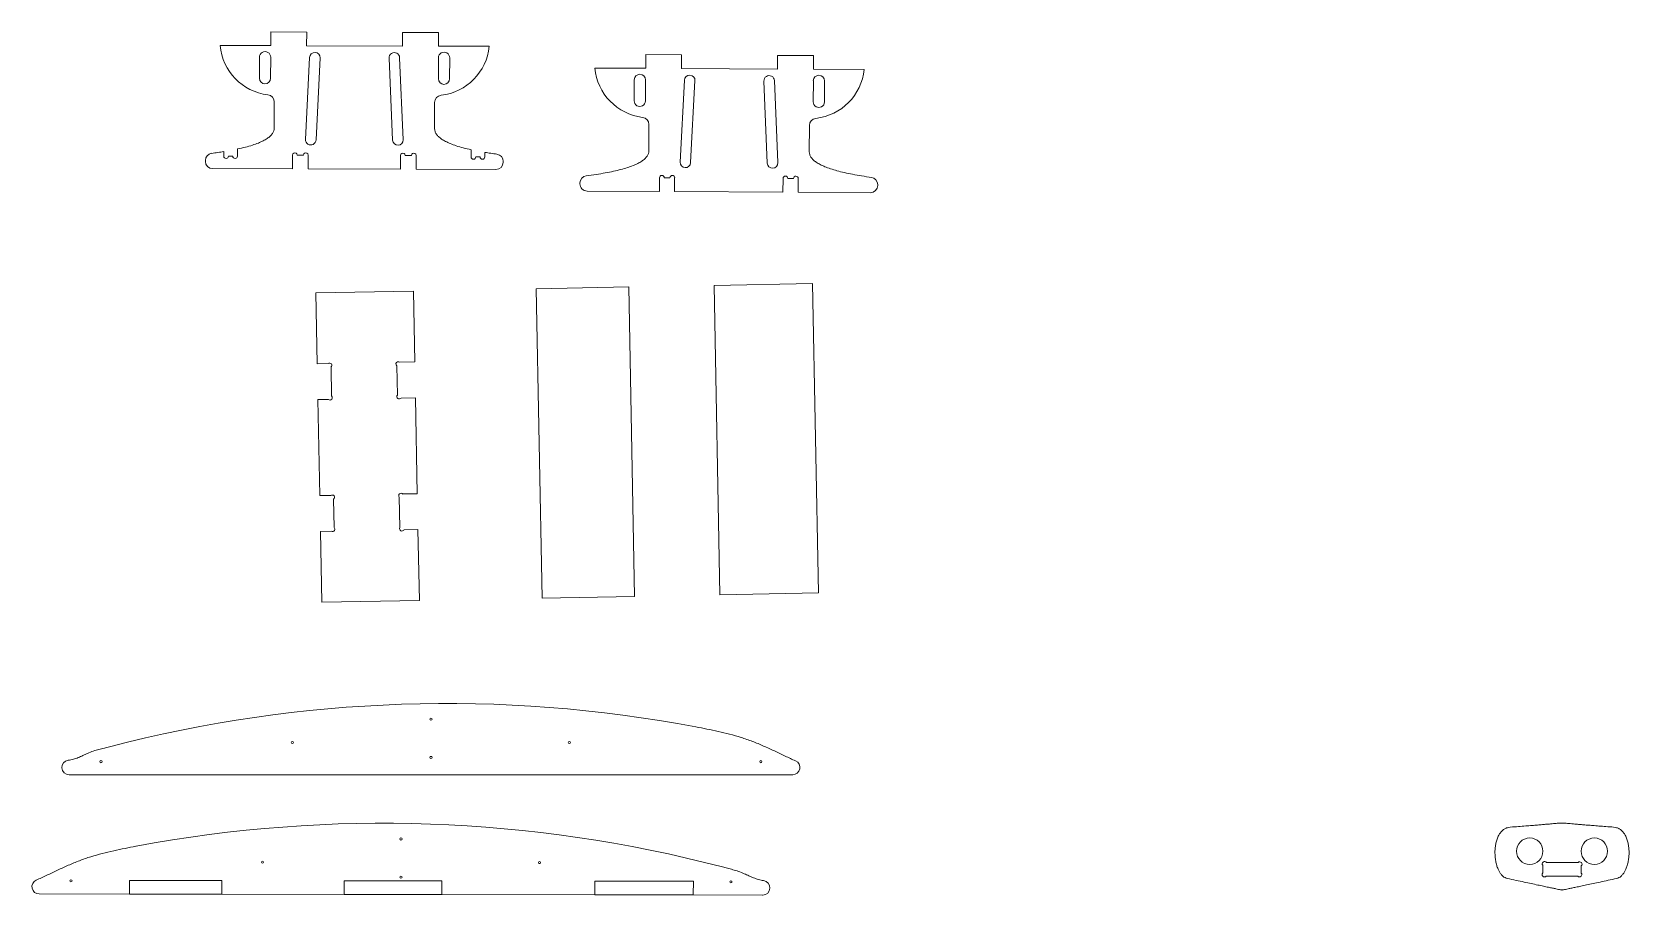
# Model space of a CAD drawing. Header units: millimetres. Extents: x -1917 to 2530, y -2036 to 2579.
# Drawn here: x 305 to 2514, y 1386 to 2579 of the extents above; entities that cross this region are included whole.
import ezdxf

# ---------------------------------------------------------------- set-up
doc = ezdxf.new("R2010")
doc.units = ezdxf.units.MM

msp = doc.modelspace()

# ---------------------------------------------------------------- linework, layer by layer
at = {"color": 7, "linetype": 'Continuous', "lineweight": 15}
for p, q in [((635.5, 2560.5), (635.6, 2579.5)), ((635.6, 2579.5), (685.1, 2579.3)), ((685.1, 2579.3), (685, 2560.3)), ((817.8, 2559.9), (817.8, 2578.9)), ((817.8, 2578.9), (867.4, 2578.8)), ((867.4, 2578.8), (867.3, 2559.8)), ((565.3, 2560.7), (635.5, 2560.5)), ((619.7, 2515.5), (619.8, 2544.5)), ((635.4, 2544.4), (635.3, 2515.5)), ((683.4, 2430.9), (689.1, 2544.3)), ((685, 2560.3), (817.8, 2559.9)), ((703.7, 2543.5), (698, 2430.2)), ((804, 2429.8), (799, 2543.2)), ((813.6, 2543.9), (818.6, 2430.5)), ((867.3, 2559.8), (937.5, 2559.6)), ((867.3, 2514.7), (867.3, 2543.7)), ((882.9, 2543.7), (882.8, 2514.7)), ((1154, 2548.2), (1153.9, 2529.2)), ((1203.5, 2547.9), (1154, 2548.2)), ((1203.4, 2528.9), (1203.5, 2547.9)), ((1336.2, 2547.1), (1336.1, 2528.1)), ((1385.8, 2546.9), (1336.2, 2547.1)), ((1385.7, 2527.9), (1385.8, 2546.9)), ((1083.7, 2529.6), (1153.9, 2529.2)), ((1203.4, 2528.9), (1336.1, 2528.1)), ((1385.7, 2527.9), (1455.8, 2527.5)), ((1138, 2484.2), (1138.1, 2513.2)), ((1153.7, 2513.1), (1153.5, 2484.2)), ((1201.4, 2399.5), (1207.4, 2512.8)), ((1222, 2512.1), (1216, 2398.7)), ((1322, 2398.1), (1317.3, 2511.5)), ((1331.9, 2512.1), (1336.6, 2398.7)), ((1385.5, 2482.8), (1385.7, 2511.8)), ((1401.2, 2511.7), (1401, 2482.7)), ((640.2, 2446.5), (640.3, 2482.7)), ((862, 2482), (861.9, 2445.8)), ((1158.2, 2415.2), (1158.4, 2451.4)), ((1380.2, 2450.1), (1380, 2413.9)), ((570.5, 2414), (570.4, 2407.7)), ((576.9, 2407.7), (582.9, 2407.7)), ((589.4, 2407.7), (589.5, 2417.6)), ((665.5, 2409.2), (665.5, 2390.2)), ((680.6, 2409.1), (672, 2409.2)), ((687, 2390.1), (687.1, 2409.1)), ((814.8, 2389.7), (814.8, 2408.7)), ((829.9, 2408.7), (821.3, 2408.7)), ((836.3, 2389.7), (836.4, 2408.7)), ((912.5, 2416.6), (912.4, 2406.7)), ((931.4, 2406.6), (931.5, 2412.9)), ((545, 2400.6), (545, 2401.7)), ((665.5, 2390.2), (555, 2390.5)), ((814.8, 2389.7), (687, 2390.1)), ((946.8, 2389.3), (836.3, 2389.7)), ((918.9, 2406.6), (924.9, 2406.6)), ((956.8, 2400.5), (956.8, 2399.3)), ((1062.9, 2369.5), (1062.9, 2370.7)), ((1172.9, 2377.9), (1172.8, 2358.9)), ((1187.4, 2377.8), (1179.4, 2377.8)), ((1193.8, 2358.8), (1193.9, 2377.8)), ((1343.7, 2357.9), (1343.9, 2376.9)), ((1358.4, 2376.8), (1350.4, 2376.9)), ((1364.8, 2357.8), (1364.9, 2376.8)), ((1474.7, 2368.3), (1474.7, 2367.2)), ((1172.8, 2358.9), (1072.9, 2359.5)), ((1343.7, 2357.9), (1193.8, 2358.8)), ((1464.7, 2357.2), (1364.8, 2357.8)), ((1248.5, 2229), (1384.6, 2231.6)), ((1384.6, 2231.6), (1392.7, 1803.7)), ((697.8, 2218.6), (832.8, 2221.2)), ((697.8, 2218.6), (699.7, 2120.5)), ((832.8, 2221.2), (834.6, 2123.1)), ((1002.6, 2224.4), (1130.5, 2226.8)), ((1002.6, 2224.4), (1010.7, 1796.5)), ((1130.5, 2226.8), (1138.6, 1798.9)), ((1248.5, 2229), (1256.6, 1801.1)), ((714.7, 2120.8), (699.7, 2120.5)), ((813.9, 2122.7), (834.6, 2123.1)), ((719.5, 2076), (718.8, 2115.7)), ((809.7, 2117.7), (810.5, 2077.2)), ((715.1, 2071.3), (700.6, 2071)), ((700.6, 2071), (703.1, 1938.3)), ((815.6, 2073.2), (835.6, 2073.6)), ((835.6, 2073.6), (838.1, 1940.8)), ((718.5, 1938.6), (703.1, 1938.3)), ((722.9, 1894.3), (722.2, 1933.3)), ((813.2, 1936.1), (814, 1894)), ((818, 1940.5), (838.1, 1940.8)), ((719.1, 1889.1), (704.1, 1888.8)), ((704.1, 1888.8), (705.9, 1790.7)), ((819.7, 1891), (839, 1891.3)), ((839, 1891.3), (840.9, 1793.3)), ((840.9, 1793.3), (705.9, 1790.7)), ((1138.6, 1798.9), (1010.7, 1796.5)), ((1392.7, 1803.7), (1256.6, 1801.1)), ((356.6, 1552.3), (1357.1, 1552.3)), ((2394.2, 1427), (2394.2, 1416.4)), ((2443, 1431), (2399.4, 1431)), ((2447.5, 1416.3), (2447.5, 1426.3)), ((440.1, 1406.2), (440, 1387.2)), ((568, 1406), (440.1, 1406.2)), ((568, 1387), (568, 1406)), ((872.1, 1405.5), (737.1, 1405.7)), ((737.1, 1405.7), (737.1, 1386.7)), ((872.1, 1386.5), (872.1, 1405.5)), ((1083.6, 1405.2), (1083.6, 1386.2)), ((1219.8, 1405), (1083.6, 1405.2)), ((1219.7, 1386), (1219.8, 1405)), ((2399, 1412), (2442.6, 1412)), ((440, 1387.2), (315.2, 1387.4)), ((440, 1387.2), (568, 1387)), ((737.1, 1386.7), (568, 1387)), ((737.1, 1386.7), (872.1, 1386.5)), ((1083.6, 1386.2), (872.1, 1386.5)), ((1083.6, 1386.2), (1219.7, 1386)), ((1315.6, 1385.9), (1219.7, 1386))]:
    msp.add_line(p, q, dxfattribs=at)
for centre, radius in [((856.9, 1629.2), 1.5), ((665.3, 1596.8), 1.5), ((1048.4, 1596.8), 1.5), ((400.6, 1570.4), 1.5), ((856.9, 1576.2), 1.5), ((1313.1, 1570.4), 1.5), ((815.5, 1463.5), 1.5), ((2376.2, 1446.5), 18.3), ((2465.6, 1446.5), 18.3), ((624, 1431.4), 1.5), ((1007, 1430.8), 1.5), ((359.2, 1405.5), 1.5), ((815.5, 1410.6), 1.5), ((1271.7, 1404.1), 1.5)]:
    msp.add_circle(centre, radius, dxfattribs=at)
for centre, radius, start, end in [((640.6, 2567.6), 75.6, 185.2738, 263.1107), ((627.6, 2544.5), 7.78, 359.8232, 179.8232), ((696.4, 2543.9), 7.32, 357.134, 177.134), ((806.3, 2543.6), 7.32, 2.5124, 182.5124), ((875.1, 2543.7), 7.78, 359.8232, 179.8232), ((862.3, 2567), 75.6, 276.5357, 354.3726), ((1158.9, 2536.3), 75.6, 185.1231, 262.96), ((1145.9, 2513.2), 7.78, 359.6725, 179.6725), ((1214.7, 2512.4), 7.32, 356.9833, 176.9833), ((1324.6, 2511.8), 7.32, 2.3616, 182.3616), ((1393.4, 2511.8), 7.78, 359.6725, 179.6725), ((1380.7, 2535.1), 75.6, 276.3849, 354.2218), ((627.5, 2515.5), 7.78, 179.8232, 359.8232), ((875, 2514.7), 7.78, 179.8232, 359.8232), ((630.3, 2482.7), 10, 359.8232, 83.1107), ((872, 2482), 10, 96.5357, 179.8232), ((1145.7, 2484.2), 7.78, 179.6725, 359.6725), ((1393.3, 2482.8), 7.78, 179.6725, 359.6725), ((1148.4, 2451.4), 10, 359.6725, 82.96), ((1390.2, 2450), 10, 96.3849, 179.6725), ((690.7, 2430.5), 7.32, 177.134, 357.134), ((811.3, 2430.1), 7.32, 182.5124, 2.5124), ((555, 2401.7), 10, 97.3648, 179.8232), ((573.7, 2407.7), 3.25, 179.8232, 359.8232), ((586.2, 2407.7), 3.25, 179.8232, 359.8232), ((668.8, 2409.2), 3.25, 359.8232, 179.8232), ((683.8, 2409.1), 3.25, 359.8232, 179.8232), ((818.1, 2408.7), 3.25, 359.8232, 179.8232), ((833.1, 2408.7), 3.25, 359.8232, 179.8232), ((946.8, 2400.5), 10, 359.8232, 82.2816), ((555, 2400.5), 10, 179.8232, 269.8232), ((915.7, 2406.7), 3.25, 179.8232, 359.8232), ((928.2, 2406.6), 3.25, 179.8232, 359.8232), ((946.8, 2399.3), 10, 269.8232, 359.8232), ((1208.7, 2399.1), 7.32, 176.9833, 356.9833), ((1329.3, 2398.4), 7.32, 182.3616, 2.3616), ((1072.9, 2370.6), 10, 97.2141, 179.6725), ((1072.9, 2369.5), 10, 179.6725, 269.6725), ((1176.2, 2377.9), 3.25, 359.6725, 179.6725), ((1190.7, 2377.8), 3.25, 359.6725, 179.6725), ((1347.1, 2376.9), 3.25, 359.6725, 179.6725), ((1361.6, 2376.8), 3.25, 359.6725, 179.6725), ((1464.7, 2367.2), 10, 269.6725, 359.6725), ((1464.7, 2368.4), 10, 359.6725, 82.1308), ((716.7, 2118.3), 3.25, 308.3096, 128.3096), ((811.8, 2120.2), 3.25, 49.6908, 229.6908), ((717.3, 2073.7), 3.25, 226.9521, 46.9521), ((813.1, 2075.2), 3.25, 141.6742, 321.6742), ((720.3, 1935.9), 3.25, 305.3318, 125.3318), ((815.6, 1938.3), 3.25, 42.0933, 222.0933), ((721, 1891.7), 3.25, 234.0872, 54.0872), ((816.8, 1892.5), 3.25, 151.7401, 331.7401), ((878.8, -199.2), 1850, 79.2678, 104.604), ((356.6, 1562.3), 10, 96.9789, 270), ((1357.1, 1562.3), 10, 270, 65.8205), ((790.9, -364.8), 1850, 75.3094, 100.6456), ((2396.6, 1414.2), 3.25, 136.7548, 316.7548), ((2396.8, 1429), 3.25, 37.5134, 217.5134), ((2445.1, 1414.2), 3.25, 221.7324, 41.7324), ((2445.3, 1428.6), 3.25, 313.4284, 133.4284), ((315.2, 1397.4), 10, 114.0929, 269.9134), ((1315.7, 1395.9), 10, 269.9134, 82.9345)]:
    msp.add_arc(centre, radius, start, end, dxfattribs=at)
for points, knots in [([(589.5, 2417.6), (593.1, 2418.4), (600.1, 2419.9), (609.7, 2422.7), (617.9, 2425.6), (624.7, 2428.6), (630.2, 2431.8), (634.6, 2435.1), (637.7, 2438.7), (639.8, 2442.5), (640, 2445.2), (640.2, 2446.5)], [0, 0, 0, 0, 0.18255, 0.344981, 0.487807, 0.605317, 0.70699, 0.794302, 0.869595, 0.936477, 1, 1, 1, 1]), ([(861.9, 2445.8), (862.1, 2444.5), (862.3, 2441.8), (864.4, 2438), (867.5, 2434.4), (871.8, 2431), (877.3, 2427.9), (884.1, 2424.8), (892.2, 2421.8), (901.9, 2419), (908.8, 2417.4), (912.5, 2416.6)], [0, 0, 0, 0, 0.063524, 0.130403, 0.205696, 0.29301, 0.39468, 0.512193, 0.655018, 0.817449, 1, 1, 1, 1]), ([(553.7, 2411.6), (556.6, 2412), (562.2, 2412.8), (567.7, 2413.6), (570.5, 2414)], [0, 0, 0, 0, 0.51287, 1, 1, 1, 1]), ([(931.5, 2412.9), (934.2, 2412.5), (939.7, 2411.6), (945.3, 2410.8), (948.2, 2410.4)], [0, 0, 0, 0, 0.48713, 1, 1, 1, 1]), ([(1071.7, 2380.6), (1076.3, 2381.2), (1085.1, 2382.3), (1097.6, 2384.4), (1109, 2386.7), (1119.2, 2389.1), (1128.2, 2391.7), (1136.1, 2394.4), (1142.7, 2397.4), (1148.2, 2400.5), (1152.6, 2403.8), (1155.7, 2407.4), (1157.8, 2411.2), (1158.1, 2413.9), (1158.2, 2415.2)], [0, 0, 0, 0, 0.1417109, 0.2716954, 0.3900638, 0.4969622, 0.5925905, 0.6772295, 0.7512813, 0.8153514, 0.8703755, 0.9178228, 0.9599686, 1, 1, 1, 1]), ([(1380, 2413.9), (1380.1, 2412.6), (1380.4, 2409.9), (1382.4, 2406.1), (1385.5, 2402.5), (1389.8, 2399.1), (1395.3, 2395.9), (1401.9, 2392.9), (1409.7, 2390.1), (1418.7, 2387.4), (1428.9, 2384.8), (1440.2, 2382.5), (1452.8, 2380.2), (1461.5, 2379), (1466.1, 2378.3)], [0, 0, 0, 0, 0.040031, 0.082176, 0.129625, 0.184647, 0.248718, 0.32277, 0.407409, 0.503037, 0.609936, 0.728305, 0.858289, 1, 1, 1, 1]), ([(1361.2, 1571.4), (1356.3, 1573.6), (1346.5, 1578.1), (1331.9, 1585.2), (1316.9, 1592.1), (1301.5, 1598.5), (1285.8, 1604), (1270, 1608.5), (1254.2, 1612.3), (1238.6, 1615.5), (1228.3, 1617.5), (1223.3, 1618.4)], [0, 0, 0, 0, 0.10933, 0.220828, 0.333783, 0.447588, 0.561877, 0.674117, 0.785371, 0.894443, 1, 1, 1, 1]), ([(412.3, 1591), (410, 1590.4), (405.2, 1589.2), (397.7, 1587.3), (389.9, 1585), (382.6, 1582), (375.7, 1578.8), (369.3, 1575.9), (362.5, 1573.4), (357.8, 1572.6), (355.4, 1572.2)], [0, 0, 0, 0, 0.1199297, 0.2482205, 0.3838261, 0.5263214, 0.6425348, 0.760808, 0.8798849, 1, 1, 1, 1]), ([(2349.4, 1479.8), (2348, 1479.6), (2345.3, 1479.3), (2341.6, 1477.6), (2338.3, 1475.2), (2335.6, 1472.1), (2333.1, 1468.2), (2331, 1463.3), (2329.4, 1457.6), (2328.4, 1451.6), (2328.1, 1445.3), (2328.3, 1439), (2329.1, 1432.9), (2330.4, 1427), (2332.2, 1422), (2334.3, 1417.9), (2336.5, 1414.6), (2339.1, 1411.9), (2342, 1409.8), (2344.1, 1409.1), (2345.2, 1408.8)], [0, 0, 0, 0, 0.047936, 0.093558, 0.138921, 0.185504, 0.234164, 0.298342, 0.36606, 0.436527, 0.508605, 0.580968, 0.652212, 0.720953, 0.785937, 0.834562, 0.879888, 0.922009, 0.961574, 1, 1, 1, 1]), ([(2420.9, 1485.4), (2420.4, 1485.4), (2419.4, 1485.4), (2417.7, 1485.3), (2415.4, 1485.2), (2412.6, 1484.9), (2409, 1484.6), (2404.6, 1484.2), (2399.5, 1483.8), (2393.6, 1483.3), (2386.8, 1482.7), (2379.1, 1482.1), (2370.3, 1481.4), (2360.2, 1480.6), (2353.2, 1480.1), (2349.4, 1479.8)], [0, 0, 0, 0, 0.0180033, 0.0417642, 0.0727341, 0.1123473, 0.1620355, 0.2232267, 0.2973486, 0.3778716, 0.4715618, 0.5795176, 0.7028415, 0.8426357, 1, 1, 1, 1]), ([(2492.3, 1479.8), (2488.7, 1480.1), (2481.9, 1480.6), (2472.3, 1481.3), (2463.7, 1482), (2456.2, 1482.6), (2449.6, 1483.1), (2443.9, 1483.6), (2438.9, 1484), (2434.5, 1484.4), (2430.5, 1484.8), (2427.1, 1485.1), (2424.5, 1485.3), (2422.5, 1485.4), (2421.3, 1485.4), (2420.9, 1485.4)], [0, 0, 0, 0, 0.1506, 0.285146, 0.404594, 0.509904, 0.60203, 0.681933, 0.75057, 0.808897, 0.869066, 0.916354, 0.952664, 0.979903, 1, 1, 1, 1]), ([(2496.5, 1408.8), (2497.6, 1409.1), (2499.8, 1409.8), (2502.6, 1411.9), (2505.2, 1414.6), (2507.4, 1417.9), (2509.5, 1422), (2511.3, 1427), (2512.6, 1432.9), (2513.4, 1439), (2513.7, 1445.3), (2513.3, 1451.6), (2512.3, 1457.6), (2510.8, 1463.3), (2508.7, 1468.2), (2506.2, 1472.1), (2503.4, 1475.2), (2500.2, 1477.6), (2496.4, 1479.3), (2493.7, 1479.6), (2492.3, 1479.8)], [0, 0, 0, 0, 0.038425, 0.07799, 0.120112, 0.165437, 0.214062, 0.279046, 0.347788, 0.419031, 0.491394, 0.563473, 0.63394, 0.701658, 0.765835, 0.814495, 0.861078, 0.906442, 0.952064, 1, 1, 1, 1]), ([(311.1, 1406.5), (316, 1408.7), (325.8, 1413.2), (340.5, 1420.3), (355.5, 1427.1), (370.8, 1433.6), (386.5, 1439), (402.4, 1443.5), (418.2, 1447.2), (433.8, 1450.5), (444, 1452.4), (449.1, 1453.4)], [0, 0, 0, 0, 0.10933, 0.220828, 0.333783, 0.447587, 0.561877, 0.674117, 0.785371, 0.894442, 1, 1, 1, 1]), ([(1260, 1424.7), (1262.3, 1424.1), (1267.2, 1422.9), (1274.6, 1421), (1282.4, 1418.6), (1289.7, 1415.6), (1296.6, 1412.4), (1303, 1409.6), (1309.8, 1407.1), (1314.5, 1406.2), (1316.9, 1405.8)], [0, 0, 0, 0, 0.119929, 0.2482207, 0.3838251, 0.5263212, 0.6425345, 0.7608077, 0.8798845, 1, 1, 1, 1]), ([(2345.2, 1408.8), (2349.3, 1407.9), (2357, 1406.3), (2368.1, 1403.9), (2378.1, 1401.8), (2387, 1399.8), (2394.9, 1398.2), (2401.7, 1396.7), (2407.4, 1395.5), (2412, 1394.6), (2415.8, 1393.8), (2418.5, 1393.2), (2420.1, 1392.9), (2420.7, 1392.9), (2420.8, 1392.8), (2420.8, 1392.8), (2420.9, 1392.8), (2420.9, 1392.8), (2420.9, 1392.8), (2420.9, 1392.8)], [0, 0, 0, 0, 0.160566, 0.307089, 0.439568, 0.558003, 0.662394, 0.75125, 0.826561, 0.888326, 0.936544, 0.974896, 0.995762, 0.998838, 0.999716, 0.999916, 0.99995, 0.999978, 1, 1, 1, 1]), ([(2420.9, 1392.8), (2420.9, 1392.8), (2420.9, 1392.8), (2420.9, 1392.8), (2420.9, 1392.8), (2420.9, 1392.8), (2421, 1392.9), (2421.6, 1392.9), (2423.2, 1393.2), (2426, 1393.8), (2429.8, 1394.6), (2434.6, 1395.6), (2440.4, 1396.8), (2447.3, 1398.3), (2455.2, 1400), (2464.1, 1401.9), (2474, 1404), (2484.9, 1406.3), (2492.5, 1408), (2496.5, 1408.8)], [0, 0, 0, 0, 0.000031, 0.000074, 0.000168, 0.000423, 0.001164, 0.004238, 0.025104, 0.063457, 0.112677, 0.175941, 0.253247, 0.344598, 0.449991, 0.567174, 0.697902, 0.842177, 1, 1, 1, 1])]:
    msp.add_open_spline(points, degree=3, knots=knots, dxfattribs=at)

doc.saveas('drawing.dxf')
